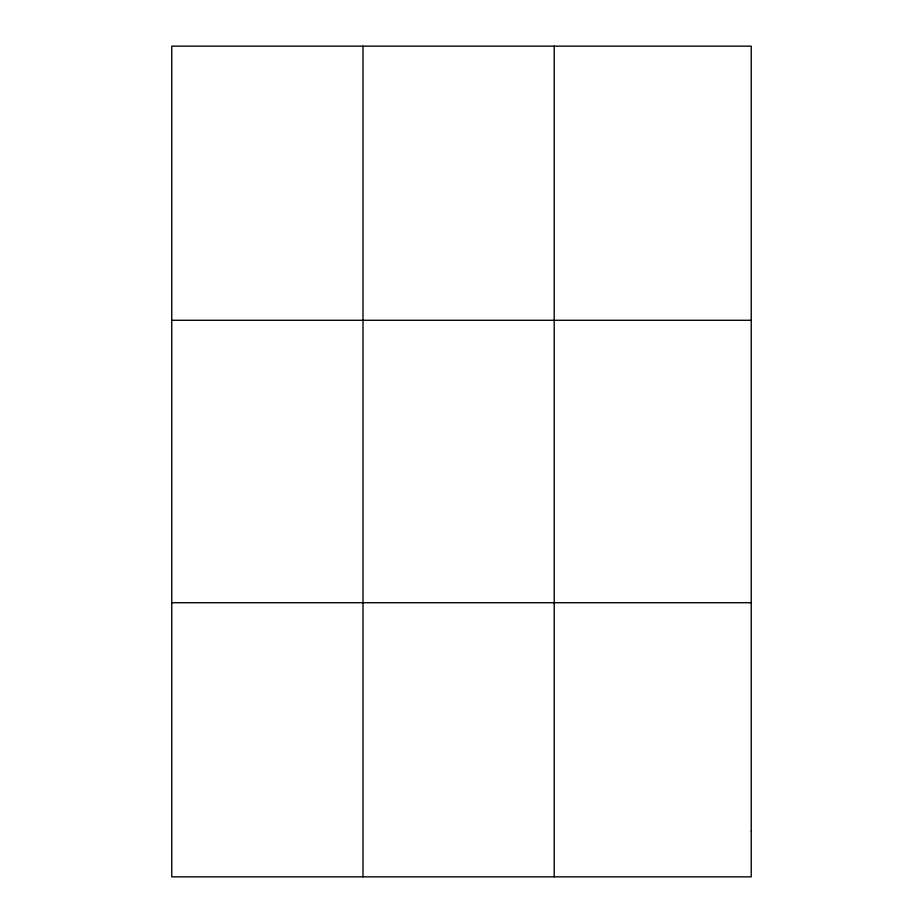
<?xml version="1.0" encoding="UTF-8"?>
<svg xmlns="http://www.w3.org/2000/svg" width="923" height="923" viewBox="0 0 923 923"><rect width="100%" height="100%" fill="white"/><g stroke="black" fill="none" stroke-linecap="round" stroke-linejoin="round"><path stroke-width="1.38" d="M362.993 46.15L362.993 876.85M554.215 46.15L554.215 876.85M171.759 320.281L751.241 320.281M171.759 602.719L751.241 602.719M751.241 831.162L751.241 876.85L171.759 876.85L171.759 46.15L751.241 46.15L751.241 831.162"/></g></svg>
